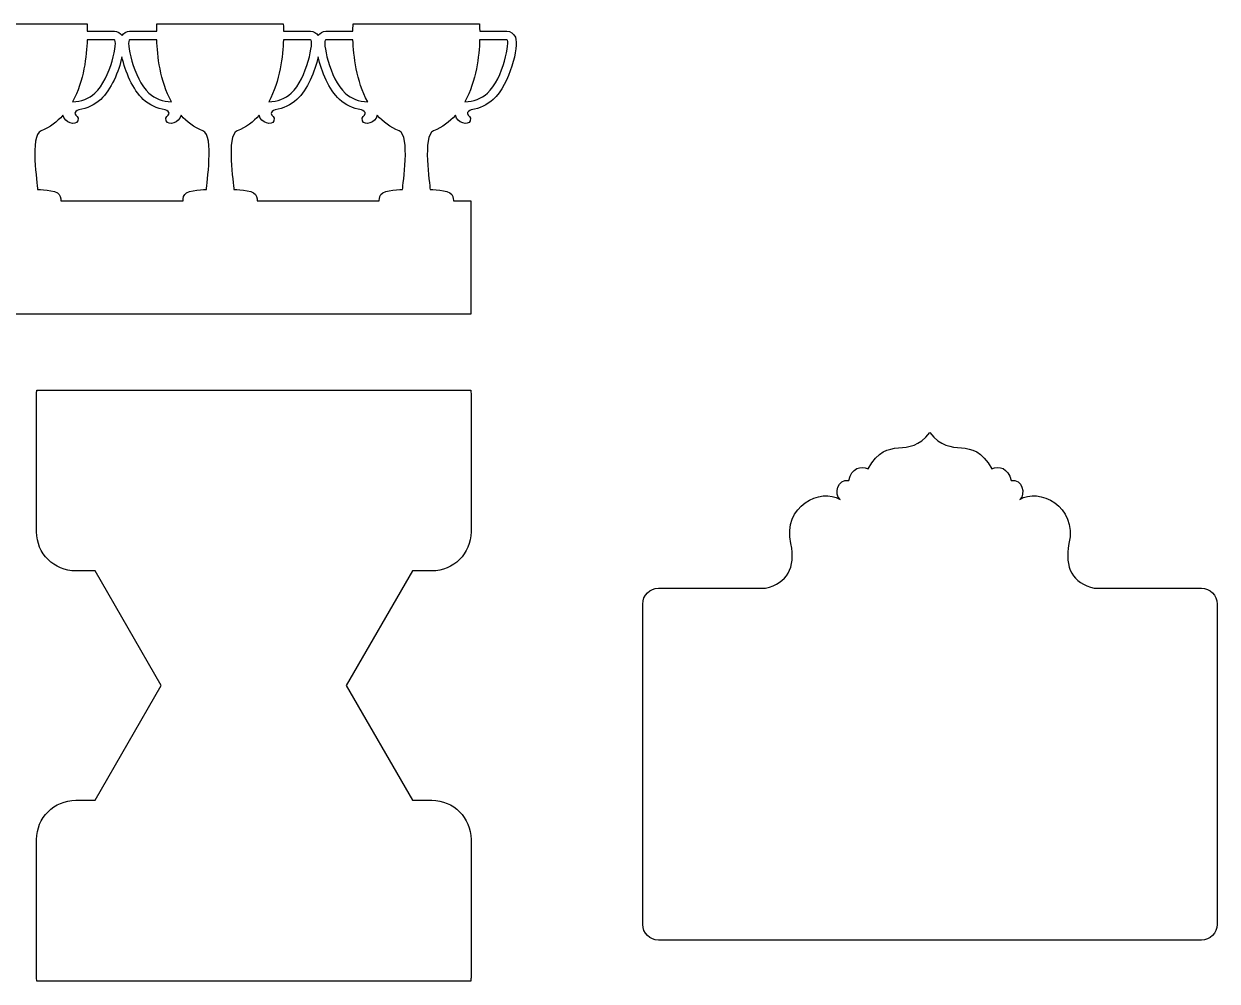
# Model space of a CAD drawing. Header units: centimetres. Extents: x -12.2 to 11, y -12.2 to 12.1.
# Drawn here: x 2.61 to 11.04, y -11.88 to -5.12 of the extents above; entities that cross this region are included whole.
import ezdxf

# ---------------------------------------------------------------- set-up
doc = ezdxf.new("R2010")
doc.units = ezdxf.units.CM
doc.header["$MEASUREMENT"] = 0
doc.layers.add('Layer 1', color=7, linetype='Continuous')

msp = doc.modelspace()

# ---------------------------------------------------------------- linework, layer by layer
at = {"layer": 'Layer 1'}
for points, knots in [([(6.08661, -5.21404), (6.07653, -5.18811), (6.05272, -5.17126), (6.02594, -5.17126), (6.02594, -5.17126), (6.02594, -5.17126), (5.83454, -5.17125), (5.83454, -5.17125), (5.83454, -5.17125), (5.83412, -5.13871), (5.83248, -5.11942), (5.83248, -5.11942), (5.83248, -5.11942), (5.83248, -5.11942), (5.38671, -5.11942), (5.38671, -5.11942), (5.38671, -5.11942), (5.38671, -5.11942), (4.94078, -5.11942), (4.94078, -5.11942), (4.94078, -5.11942), (4.94078, -5.11942), (4.93919, -5.13871), (4.93882, -5.17125), (4.93882, -5.17125), (4.93882, -5.17125), (4.74747, -5.17125), (4.74747, -5.17125), (4.74747, -5.17125), (4.72551, -5.17125), (4.70561, -5.18268), (4.69365, -5.20107), (4.69365, -5.20107), (4.68161, -5.18268), (4.66171, -5.17125), (4.63981, -5.17125), (4.63981, -5.17125), (4.63981, -5.17125), (4.44841, -5.17125), (4.44841, -5.17125), (4.44841, -5.17125), (4.44799, -5.13871), (4.4464, -5.11942), (4.4464, -5.11942), (4.4464, -5.11942), (4.4464, -5.11942), (4.00058, -5.11942), (4.00058, -5.11942), (4.00058, -5.11942), (4.00058, -5.11942), (3.55462, -5.11942), (3.55462, -5.11942), (3.55462, -5.11942), (3.55462, -5.11942), (3.55306, -5.13871), (3.55264, -5.17125), (3.55264, -5.17125), (3.55264, -5.17125), (3.36129, -5.17125), (3.36129, -5.17125), (3.36129, -5.17125), (3.33933, -5.17125), (3.31949, -5.18268), (3.3075, -5.20107), (3.3075, -5.20107), (3.29546, -5.18268), (3.27562, -5.17125), (3.25366, -5.17125), (3.25366, -5.17125), (3.25366, -5.17125), (3.06229, -5.17125), (3.06229, -5.17125), (3.06229, -5.17125), (3.06184, -5.13871), (3.06028, -5.11942), (3.06028, -5.11942), (3.06028, -5.11942), (3.06028, -5.11942), (2.61445, -5.11942), (2.61445, -5.11942), (2.61445, -5.11942), (2.61445, -5.11942), (2.1685, -5.11942), (2.1685, -5.11942), (2.1685, -5.11942), (2.1685, -5.11942), (2.16694, -5.13871), (2.16654, -5.17125), (2.16654, -5.17125), (2.16654, -5.17125), (1.97519, -5.17125), (1.97519, -5.17125), (1.97519, -5.17125), (1.95326, -5.17125), (1.93339, -5.18268), (1.92137, -5.20107), (1.92137, -5.20107), (1.90928, -5.18268), (1.88949, -5.17125), (1.86753, -5.17125), (1.86753, -5.17125), (1.86753, -5.17125), (1.67619, -5.17125), (1.67619, -5.17125), (1.67619, -5.17125), (1.67571, -5.13871), (1.67415, -5.11942), (1.67415, -5.11942), (1.67415, -5.11942), (1.67415, -5.11942), (1.2283, -5.11942), (1.2283, -5.11942), (1.2283, -5.11942), (1.2283, -5.11942), (0.78237, -5.11942), (0.78237, -5.11942), (0.78237, -5.11942), (0.78237, -5.11942), (0.78078, -5.13871), (0.78039, -5.17125), (0.78039, -5.17125), (0.78039, -5.17125), (0.58902, -5.17125), (0.58902, -5.17125), (0.58902, -5.17125), (0.56706, -5.17125), (0.54722, -5.18268), (0.53523, -5.20107), (0.53523, -5.20107), (0.52316, -5.18268), (0.50337, -5.17125), (0.48141, -5.17125), (0.48141, -5.17125), (0.48141, -5.17125), (0.29006, -5.17125), (0.29006, -5.17125), (0.29006, -5.17125), (0.28964, -5.13871), (0.288, -5.11942), (0.288, -5.11942), (0.288, -5.11942), (0.288, -5.11942), (-0.15782, -5.11942), (-0.15782, -5.11942), (-0.15782, -5.11942), (-0.15782, -5.11942), (-0.60375, -5.11942), (-0.60375, -5.11942), (-0.60375, -5.11942), (-0.60375, -5.11942), (-0.60531, -5.13871), (-0.60573, -5.17125), (-0.60573, -5.17125), (-0.60573, -5.17125), (-0.79708, -5.17125), (-0.79708, -5.17125), (-0.79708, -5.17125), (-0.81907, -5.17125), (-0.83888, -5.18268), (-0.85092, -5.20107), (-0.85092, -5.20107), (-0.86296, -5.18268), (-0.8828, -5.17125), (-0.90476, -5.17125), (-0.90476, -5.17125), (-0.90476, -5.17125), (-1.09612, -5.17125), (-1.09612, -5.17125), (-1.09612, -5.17125), (-1.09657, -5.13871), (-1.09818, -5.11942), (-1.09818, -5.11942), (-1.09818, -5.11942), (-1.09818, -5.11942), (-1.54406, -5.11942), (-1.54406, -5.11942), (-1.54406, -5.11942), (-1.54406, -5.11942), (-1.9902, -5.11942), (-1.9902, -5.11942), (-1.9902, -5.11942), (-1.9902, -5.11942), (-1.99173, -5.13871), (-1.99218, -5.17125), (-1.99218, -5.17125), (-1.99218, -5.17125), (-2.18353, -5.17125), (-2.18353, -5.17125), (-2.18353, -5.17125), (-2.20549, -5.17125), (-2.22531, -5.18268), (-2.23735, -5.20107), (-2.23735, -5.20107), (-2.24939, -5.18268), (-2.26923, -5.17125), (-2.29117, -5.17125), (-2.29117, -5.17125), (-2.29117, -5.17125), (-2.48253, -5.17125), (-2.48253, -5.17125), (-2.48253, -5.17125), (-2.48295, -5.13871), (-2.48459, -5.11942), (-2.48459, -5.11942), (-2.48459, -5.11942), (-2.48459, -5.11942), (-2.93042, -5.11942), (-2.93042, -5.11942), (-2.93042, -5.11942), (-2.93042, -5.11942), (-3.37635, -5.11942), (-3.37635, -5.11942), (-3.37635, -5.11942), (-3.37635, -5.11942), (-3.37794, -5.13871), (-3.37836, -5.17125), (-3.37836, -5.17125), (-3.37836, -5.17125), (-3.56971, -5.17125), (-3.56971, -5.17125), (-3.56971, -5.17125), (-3.59167, -5.17125), (-3.61151, -5.18268), (-3.62355, -5.20107), (-3.62355, -5.20107), (-3.63559, -5.18268), (-3.65543, -5.17125), (-3.67737, -5.17125), (-3.67737, -5.17125), (-3.67737, -5.17125), (-3.86871, -5.17125), (-3.86871, -5.17125), (-3.86871, -5.17125), (-3.86919, -5.13871), (-3.87077, -5.11942), (-3.87077, -5.11942), (-3.87077, -5.11942), (-3.87077, -5.11942), (-4.31668, -5.11942), (-4.31668, -5.11942), (-4.31668, -5.11942), (-4.31668, -5.11942), (-4.76261, -5.11942), (-4.76261, -5.11942), (-4.76261, -5.11942), (-4.76261, -5.11942), (-4.76417, -5.13871), (-4.76462, -5.17125), (-4.76462, -5.17125), (-4.76462, -5.17125), (-4.95599, -5.17125), (-4.95599, -5.17125), (-4.95599, -5.17125), (-4.97795, -5.17125), (-4.99779, -5.18268), (-5.00981, -5.20107), (-5.00981, -5.20107), (-5.02188, -5.18268), (-5.04169, -5.17125), (-5.06363, -5.17125), (-5.06363, -5.17125), (-5.06363, -5.17125), (-5.255, -5.17125), (-5.255, -5.17125), (-5.255, -5.17125), (-5.25542, -5.13871), (-5.25704, -5.11942), (-5.25704, -5.11942), (-5.25704, -5.11942), (-5.25704, -5.11942), (-5.70288, -5.11942), (-5.70288, -5.11942), (-5.70288, -5.11942), (-5.70288, -5.11942), (-6.14881, -5.11942), (-6.14881, -5.11942), (-6.14881, -5.11942), (-6.14881, -5.11942), (-6.15037, -5.13871), (-6.15082, -5.17125), (-6.15082, -5.17125), (-6.15082, -5.17125), (-6.34217, -5.17125), (-6.34217, -5.17125), (-6.34217, -5.17125), (-6.36897, -5.17125), (-6.39278, -5.1881), (-6.40284, -5.21403), (-6.40284, -5.21403), (-6.4288, -5.28108), (-6.36355, -5.54584), (-6.24552, -5.65313), (-6.24552, -5.65313), (-6.20226, -5.69239), (-6.14985, -5.71679), (-6.09098, -5.72547), (-6.09098, -5.72547), (-6.07484, -5.73116), (-6.06225, -5.74357), (-6.06349, -5.75328), (-6.06349, -5.75328), (-6.06563, -5.76947), (-6.09606, -5.77236), (-6.08331, -5.80419), (-6.08331, -5.80419), (-6.06913, -5.83964), (-5.99105, -5.82176), (-5.97906, -5.76532), (-5.97906, -5.76532), (-5.93789, -5.81123), (-5.88693, -5.84951), (-5.82401, -5.87473), (-5.82401, -5.87473), (-5.74254, -5.90743), (-5.79975, -6.25345), (-5.79975, -6.28912), (-5.79975, -6.28912), (-5.79975, -6.28912), (-5.92977, -6.28912), (-5.95271, -6.32354), (-5.95271, -6.32354), (-5.96692, -6.34479), (-5.96417, -6.36931), (-5.96417, -6.36931), (-5.96417, -6.36931), (-5.96417, -6.36931), (-5.96433, -6.36936), (-5.96436, -6.36936), (-5.96436, -6.36936), (-5.96436, -6.36936), (-6.05787, -6.36937), (-6.05787, -6.36937), (-6.05787, -6.36937), (-6.05787, -6.36937), (-6.05787, -7.17), (-6.05787, -7.17), (-6.05787, -7.17), (-6.05787, -7.17), (5.77173, -7.17), (5.77173, -7.17), (5.77173, -7.17), (5.77173, -7.17), (5.77173, -6.36937), (5.77173, -6.36937), (5.77173, -6.36937), (5.77173, -6.36937), (5.64838, -6.36937), (5.64838, -6.36937), (5.64838, -6.36937), (5.64833, -6.36937), (5.64822, -6.36932), (5.64822, -6.36932), (5.64822, -6.36932), (5.64822, -6.36932), (5.65097, -6.34474), (5.63666, -6.32355), (5.63666, -6.32355), (5.61372, -6.28913), (5.4837, -6.28913), (5.4837, -6.28913), (5.4837, -6.28913), (5.4837, -6.25344), (5.42652, -5.90744), (5.50799, -5.87474), (5.50799, -5.87474), (5.57096, -5.84947), (5.62187, -5.81129), (5.66306, -5.76533), (5.66306, -5.76533), (5.67505, -5.82177), (5.75312, -5.83965), (5.76725, -5.8042), (5.76725, -5.8042), (5.77998, -5.77237), (5.74963, -5.76951), (5.74746, -5.75329), (5.74746, -5.75329), (5.74627, -5.74358), (5.75889, -5.73117), (5.77495, -5.72548), (5.77495, -5.72548), (5.83387, -5.7168), (5.88621, -5.69241), (5.92947, -5.65314), (5.92947, -5.65314), (6.04734, -5.54585), (6.11254, -5.28108), (6.08661, -5.21404)], [0, 0, 0, 0, 0.0102041, 0.0102041, 0.0102041, 0.0102041, 0.0204082, 0.0204082, 0.0204082, 0.0204082, 0.0306122, 0.0306122, 0.0306122, 0.0306122, 0.0408163, 0.0408163, 0.0408163, 0.0408163, 0.0510204, 0.0510204, 0.0510204, 0.0510204, 0.0612245, 0.0612245, 0.0612245, 0.0612245, 0.0714286, 0.0714286, 0.0714286, 0.0714286, 0.0816327, 0.0816327, 0.0816327, 0.0816327, 0.0918367, 0.0918367, 0.0918367, 0.0918367, 0.1020408, 0.1020408, 0.1020408, 0.1020408, 0.1122449, 0.1122449, 0.1122449, 0.1122449, 0.122449, 0.122449, 0.122449, 0.122449, 0.1326531, 0.1326531, 0.1326531, 0.1326531, 0.1428571, 0.1428571, 0.1428571, 0.1428571, 0.1530612, 0.1530612, 0.1530612, 0.1530612, 0.1632653, 0.1632653, 0.1632653, 0.1632653, 0.1734694, 0.1734694, 0.1734694, 0.1734694, 0.1836735, 0.1836735, 0.1836735, 0.1836735, 0.1938776, 0.1938776, 0.1938776, 0.1938776, 0.2040816, 0.2040816, 0.2040816, 0.2040816, 0.2142857, 0.2142857, 0.2142857, 0.2142857, 0.2244898, 0.2244898, 0.2244898, 0.2244898, 0.2346939, 0.2346939, 0.2346939, 0.2346939, 0.244898, 0.244898, 0.244898, 0.244898, 0.255102, 0.255102, 0.255102, 0.255102, 0.2653061, 0.2653061, 0.2653061, 0.2653061, 0.2755102, 0.2755102, 0.2755102, 0.2755102, 0.2857143, 0.2857143, 0.2857143, 0.2857143, 0.2959184, 0.2959184, 0.2959184, 0.2959184, 0.3061224, 0.3061224, 0.3061224, 0.3061224, 0.3163265, 0.3163265, 0.3163265, 0.3163265, 0.3265306, 0.3265306, 0.3265306, 0.3265306, 0.3367347, 0.3367347, 0.3367347, 0.3367347, 0.3469388, 0.3469388, 0.3469388, 0.3469388, 0.3571429, 0.3571429, 0.3571429, 0.3571429, 0.3673469, 0.3673469, 0.3673469, 0.3673469, 0.377551, 0.377551, 0.377551, 0.377551, 0.3877551, 0.3877551, 0.3877551, 0.3877551, 0.3979592, 0.3979592, 0.3979592, 0.3979592, 0.4081633, 0.4081633, 0.4081633, 0.4081633, 0.4183673, 0.4183673, 0.4183673, 0.4183673, 0.4285714, 0.4285714, 0.4285714, 0.4285714, 0.4387755, 0.4387755, 0.4387755, 0.4387755, 0.4489796, 0.4489796, 0.4489796, 0.4489796, 0.4591837, 0.4591837, 0.4591837, 0.4591837, 0.4693878, 0.4693878, 0.4693878, 0.4693878, 0.4795918, 0.4795918, 0.4795918, 0.4795918, 0.4897959, 0.4897959, 0.4897959, 0.4897959, 0.5, 0.5, 0.5, 0.5, 0.5102041, 0.5102041, 0.5102041, 0.5102041, 0.5204082, 0.5204082, 0.5204082, 0.5204082, 0.5306122, 0.5306122, 0.5306122, 0.5306122, 0.5408163, 0.5408163, 0.5408163, 0.5408163, 0.5510204, 0.5510204, 0.5510204, 0.5510204, 0.5612245, 0.5612245, 0.5612245, 0.5612245, 0.5714286, 0.5714286, 0.5714286, 0.5714286, 0.5816327, 0.5816327, 0.5816327, 0.5816327, 0.5918367, 0.5918367, 0.5918367, 0.5918367, 0.6020408, 0.6020408, 0.6020408, 0.6020408, 0.6122449, 0.6122449, 0.6122449, 0.6122449, 0.622449, 0.622449, 0.622449, 0.622449, 0.6326531, 0.6326531, 0.6326531, 0.6326531, 0.6428571, 0.6428571, 0.6428571, 0.6428571, 0.6530612, 0.6530612, 0.6530612, 0.6530612, 0.6632653, 0.6632653, 0.6632653, 0.6632653, 0.6734694, 0.6734694, 0.6734694, 0.6734694, 0.6836735, 0.6836735, 0.6836735, 0.6836735, 0.6938776, 0.6938776, 0.6938776, 0.6938776, 0.7040816, 0.7040816, 0.7040816, 0.7040816, 0.7142857, 0.7142857, 0.7142857, 0.7142857, 0.7244898, 0.7244898, 0.7244898, 0.7244898, 0.7346939, 0.7346939, 0.7346939, 0.7346939, 0.744898, 0.744898, 0.744898, 0.744898, 0.755102, 0.755102, 0.755102, 0.755102, 0.7653061, 0.7653061, 0.7653061, 0.7653061, 0.7755102, 0.7755102, 0.7755102, 0.7755102, 0.7857143, 0.7857143, 0.7857143, 0.7857143, 0.7959184, 0.7959184, 0.7959184, 0.7959184, 0.8061224, 0.8061224, 0.8061224, 0.8061224, 0.8163265, 0.8163265, 0.8163265, 0.8163265, 0.8265306, 0.8265306, 0.8265306, 0.8265306, 0.8367347, 0.8367347, 0.8367347, 0.8367347, 0.8469388, 0.8469388, 0.8469388, 0.8469388, 0.8571429, 0.8571429, 0.8571429, 0.8571429, 0.8673469, 0.8673469, 0.8673469, 0.8673469, 0.877551, 0.877551, 0.877551, 0.877551, 0.8877551, 0.8877551, 0.8877551, 0.8877551, 0.8979592, 0.8979592, 0.8979592, 0.8979592, 0.9081633, 0.9081633, 0.9081633, 0.9081633, 0.9183673, 0.9183673, 0.9183673, 0.9183673, 0.9285714, 0.9285714, 0.9285714, 0.9285714, 0.9387755, 0.9387755, 0.9387755, 0.9387755, 0.9489796, 0.9489796, 0.9489796, 0.9489796, 0.9591837, 0.9591837, 0.9591837, 0.9591837, 0.9693878, 0.9693878, 0.9693878, 0.9693878, 0.9795918, 0.9795918, 0.9795918, 0.9795918, 1, 1, 1, 1]), ([(3.06157, -5.231), (3.12018, -5.231), (3.23339, -5.231), (3.2535, -5.231), (3.2535, -5.231), (3.28088, -5.231), (3.22834, -5.50741), (3.1166, -5.60901), (3.1166, -5.60901), (3.07334, -5.64819), (3.02008, -5.66844), (2.95774, -5.66936), (2.95774, -5.66936), (3.03816, -5.52373), (3.058, -5.34442), (3.06157, -5.231)], [0, 0, 0, 0, 0.2, 0.2, 0.2, 0.2, 0.4, 0.4, 0.4, 0.4, 0.6, 0.6, 0.6, 0.6, 1, 1, 1, 1]), ([(3.36113, -5.231), (3.38124, -5.231), (3.4944, -5.231), (3.55306, -5.231), (3.55306, -5.231), (3.55663, -5.34443), (3.57642, -5.52374), (3.65683, -5.66936), (3.65683, -5.66936), (3.59455, -5.66843), (3.54123, -5.64819), (3.49808, -5.60901), (3.49808, -5.60901), (3.38624, -5.50741), (3.33375, -5.231), (3.36113, -5.231)], [0, 0, 0, 0, 0.2, 0.2, 0.2, 0.2, 0.4, 0.4, 0.4, 0.4, 0.6, 0.6, 0.6, 0.6, 1, 1, 1, 1]), ([(4.44778, -5.231), (4.50639, -5.231), (4.61957, -5.231), (4.63971, -5.231), (4.63971, -5.231), (4.66707, -5.231), (4.61455, -5.50741), (4.50274, -5.60901), (4.50274, -5.60901), (4.45953, -5.64819), (4.40627, -5.66844), (4.34394, -5.66936), (4.34394, -5.66936), (4.42439, -5.52373), (4.44423, -5.34442), (4.44778, -5.231)], [0, 0, 0, 0, 0.2, 0.2, 0.2, 0.2, 0.4, 0.4, 0.4, 0.4, 0.6, 0.6, 0.6, 0.6, 1, 1, 1, 1]), ([(4.74742, -5.231), (4.76755, -5.231), (4.88064, -5.231), (4.9393, -5.231), (4.9393, -5.231), (4.9429, -5.34443), (4.96274, -5.52374), (5.04307, -5.66936), (5.04307, -5.66936), (4.98079, -5.66843), (4.9275, -5.64819), (4.88432, -5.60901), (4.88432, -5.60901), (4.77247, -5.50741), (4.71998, -5.231), (4.74742, -5.231)], [0, 0, 0, 0, 0.2, 0.2, 0.2, 0.2, 0.4, 0.4, 0.4, 0.4, 0.6, 0.6, 0.6, 0.6, 1, 1, 1, 1]), ([(5.88904, -5.60901), (5.84578, -5.64819), (5.79252, -5.66844), (5.73018, -5.66936), (5.73018, -5.66936), (5.81064, -5.52373), (5.83043, -5.34443), (5.834, -5.231), (5.834, -5.231), (5.89261, -5.231), (6.00582, -5.231), (6.02593, -5.231), (6.02593, -5.231), (6.05332, -5.231), (6.00078, -5.50741), (5.88904, -5.60901)], [0, 0, 0, 0, 0.2, 0.2, 0.2, 0.2, 0.4, 0.4, 0.4, 0.4, 0.6, 0.6, 0.6, 0.6, 1, 1, 1, 1]), ([(2.73534, -5.87473), (2.79828, -5.84946), (2.84919, -5.81128), (2.89039, -5.76532), (2.89039, -5.76532), (2.9024, -5.82176), (2.98048, -5.83964), (2.99461, -5.80419), (2.99461, -5.80419), (3.00736, -5.77236), (2.97688, -5.76948), (2.97477, -5.75323), (2.97477, -5.75323), (2.97358, -5.74357), (2.98623, -5.73116), (3.00226, -5.72545), (3.00226, -5.72545), (3.06116, -5.7168), (3.11352, -5.69238), (3.1568, -5.65314), (3.1568, -5.65314), (3.23107, -5.5857), (3.28436, -5.456), (3.3073, -5.35234), (3.3073, -5.35234), (3.33019, -5.456), (3.38353, -5.5857), (3.45777, -5.65314), (3.45777, -5.65314), (3.50108, -5.69238), (3.55344, -5.7168), (3.61234, -5.7254), (3.61234, -5.7254), (3.62848, -5.73117), (3.64107, -5.74358), (3.63983, -5.75323), (3.63983, -5.75323), (3.63766, -5.76948), (3.60723, -5.77236), (3.61999, -5.80419), (3.61999, -5.80419), (3.63412, -5.83964), (3.71225, -5.82176), (3.72424, -5.76527), (3.72424, -5.76527), (3.76541, -5.81123), (3.81637, -5.84946), (3.87931, -5.87473), (3.87931, -5.87473), (3.96075, -5.90743), (3.90355, -6.25343), (3.90355, -6.28912), (3.90355, -6.28912), (3.90355, -6.28912), (3.77353, -6.28912), (3.75054, -6.32354), (3.75054, -6.32354), (3.73633, -6.34479), (3.73911, -6.36931), (3.73911, -6.36931), (3.73911, -6.36931), (3.73911, -6.36931), (3.73895, -6.36936), (3.73895, -6.36936), (3.73895, -6.36936), (3.73895, -6.36936), (2.8756, -6.36937), (2.8756, -6.36937), (2.8756, -6.36937), (2.87555, -6.36937), (2.87544, -6.36932), (2.87544, -6.36932), (2.87544, -6.36932), (2.87544, -6.36932), (2.87819, -6.34474), (2.8639, -6.32355), (2.8639, -6.32355), (2.84096, -6.28913), (2.71097, -6.28913), (2.71097, -6.28913), (2.71097, -6.28913), (2.71108, -6.25348), (2.65385, -5.90743), (2.73534, -5.87473)], [0, 0, 0, 0, 0.0454545, 0.0454545, 0.0454545, 0.0454545, 0.0909091, 0.0909091, 0.0909091, 0.0909091, 0.1363636, 0.1363636, 0.1363636, 0.1363636, 0.1818182, 0.1818182, 0.1818182, 0.1818182, 0.2272727, 0.2272727, 0.2272727, 0.2272727, 0.2727273, 0.2727273, 0.2727273, 0.2727273, 0.3181818, 0.3181818, 0.3181818, 0.3181818, 0.3636364, 0.3636364, 0.3636364, 0.3636364, 0.4090909, 0.4090909, 0.4090909, 0.4090909, 0.4545455, 0.4545455, 0.4545455, 0.4545455, 0.5, 0.5, 0.5, 0.5, 0.5454545, 0.5454545, 0.5454545, 0.5454545, 0.5909091, 0.5909091, 0.5909091, 0.5909091, 0.6363636, 0.6363636, 0.6363636, 0.6363636, 0.6818182, 0.6818182, 0.6818182, 0.6818182, 0.7272727, 0.7272727, 0.7272727, 0.7272727, 0.7727273, 0.7727273, 0.7727273, 0.7727273, 0.8181818, 0.8181818, 0.8181818, 0.8181818, 0.8636364, 0.8636364, 0.8636364, 0.8636364, 0.9090909, 0.9090909, 0.9090909, 0.9090909, 1, 1, 1, 1]), ([(4.26191, -6.36937), (4.26191, -6.36937), (4.26175, -6.36932), (4.26175, -6.36932), (4.26175, -6.36932), (4.26175, -6.36932), (4.2645, -6.34474), (4.25019, -6.32355), (4.25019, -6.32355), (4.22728, -6.28913), (4.09726, -6.28913), (4.09726, -6.28913), (4.09726, -6.28913), (4.09726, -6.25344), (4.04006, -5.90744), (4.12155, -5.87474), (4.12155, -5.87474), (4.18444, -5.84947), (4.2354, -5.81129), (4.27654, -5.76528), (4.27654, -5.76528), (4.28858, -5.82177), (4.36666, -5.83965), (4.38081, -5.8042), (4.38081, -5.8042), (4.39354, -5.77237), (4.36308, -5.76949), (4.36097, -5.75324), (4.36097, -5.75324), (4.35978, -5.74358), (4.3724, -5.73117), (4.38846, -5.72541), (4.38846, -5.72541), (4.44733, -5.71681), (4.49977, -5.69239), (4.54298, -5.65315), (4.54298, -5.65315), (4.61725, -5.58571), (4.67056, -5.45601), (4.6935, -5.35229), (4.6935, -5.35229), (4.71636, -5.45601), (4.76973, -5.58571), (4.84394, -5.65315), (4.84394, -5.65315), (4.8872, -5.69239), (4.93964, -5.71681), (4.99851, -5.72546), (4.99851, -5.72546), (5.01462, -5.73118), (5.02724, -5.74358), (5.026, -5.75329), (5.026, -5.75329), (5.02383, -5.76948), (4.99343, -5.77237), (5.00616, -5.8042), (5.00616, -5.8042), (5.02032, -5.83965), (5.09845, -5.82177), (5.11043, -5.76533), (5.11043, -5.76533), (5.15157, -5.81124), (5.20253, -5.84947), (5.26542, -5.87474), (5.26542, -5.87474), (5.34691, -5.90744), (5.28971, -6.25344), (5.28971, -6.28913), (5.28971, -6.28913), (5.28971, -6.28913), (5.15969, -6.28913), (5.13678, -6.32355), (5.13678, -6.32355), (5.12252, -6.3448), (5.12527, -6.36932), (5.12527, -6.36932), (5.12527, -6.36932), (5.12527, -6.36932), (5.12511, -6.36937), (5.12511, -6.36937), (5.12511, -6.36937), (5.12511, -6.36937), (4.26191, -6.36937), (4.26191, -6.36937)], [0, 0, 0, 0, 0.0454545, 0.0454545, 0.0454545, 0.0454545, 0.0909091, 0.0909091, 0.0909091, 0.0909091, 0.1363636, 0.1363636, 0.1363636, 0.1363636, 0.1818182, 0.1818182, 0.1818182, 0.1818182, 0.2272727, 0.2272727, 0.2272727, 0.2272727, 0.2727273, 0.2727273, 0.2727273, 0.2727273, 0.3181818, 0.3181818, 0.3181818, 0.3181818, 0.3636364, 0.3636364, 0.3636364, 0.3636364, 0.4090909, 0.4090909, 0.4090909, 0.4090909, 0.4545455, 0.4545455, 0.4545455, 0.4545455, 0.5, 0.5, 0.5, 0.5, 0.5454545, 0.5454545, 0.5454545, 0.5454545, 0.5909091, 0.5909091, 0.5909091, 0.5909091, 0.6363636, 0.6363636, 0.6363636, 0.6363636, 0.6818182, 0.6818182, 0.6818182, 0.6818182, 0.7272727, 0.7272727, 0.7272727, 0.7272727, 0.7727273, 0.7727273, 0.7727273, 0.7727273, 0.8181818, 0.8181818, 0.8181818, 0.8181818, 0.8636364, 0.8636364, 0.8636364, 0.8636364, 0.9090909, 0.9090909, 0.9090909, 0.9090909, 1, 1, 1, 1]), ([(5.49619, -8.98335), (5.64909, -8.98335), (5.77313, -8.85931), (5.77313, -8.70644), (5.77313, -8.70644), (5.77313, -8.70644), (5.77313, -7.73721), (5.77313, -7.73721), (5.77313, -7.73721), (5.77313, -7.72665), (5.77234, -7.71625), (5.77117, -7.70599), (5.77117, -7.70599), (5.77117, -7.70599), (2.70592, -7.70599), (2.70592, -7.70599), (2.70592, -7.70599), (2.70476, -7.71626), (2.70396, -7.72663), (2.70396, -7.73721), (2.70396, -7.73721), (2.70396, -7.73721), (2.70396, -8.70646), (2.70396, -8.70646), (2.70396, -8.70646), (2.70396, -8.85934), (2.82794, -8.98337), (2.9809, -8.98337), (2.9809, -8.98337), (2.9809, -8.98337), (3.11764, -8.98337), (3.11764, -8.98337), (3.11764, -8.98337), (3.11764, -8.98337), (3.58503, -9.79292), (3.58503, -9.79292), (3.58503, -9.79292), (3.58503, -9.79292), (3.11764, -10.60247), (3.11764, -10.60247), (3.11764, -10.60247), (3.11764, -10.60247), (2.9809, -10.60246), (2.9809, -10.60246), (2.9809, -10.60246), (2.82794, -10.60246), (2.70396, -10.7265), (2.70396, -10.87937), (2.70396, -10.87937), (2.70396, -10.87937), (2.70396, -11.84862), (2.70396, -11.84862), (2.70396, -11.84862), (2.70396, -11.85918), (2.70475, -11.86958), (2.70592, -11.87984), (2.70592, -11.87984), (2.70592, -11.87984), (5.77117, -11.87984), (5.77117, -11.87984), (5.77117, -11.87984), (5.77233, -11.86957), (5.77313, -11.8592), (5.77313, -11.84862), (5.77313, -11.84862), (5.77313, -11.84862), (5.77313, -10.87937), (5.77313, -10.87937), (5.77313, -10.87937), (5.77313, -10.72649), (5.64909, -10.60246), (5.49619, -10.60246), (5.49619, -10.60246), (5.49619, -10.60246), (5.35948, -10.60246), (5.35948, -10.60246), (5.35948, -10.60246), (5.35948, -10.60246), (4.89207, -9.79291), (4.89207, -9.79291), (4.89207, -9.79291), (4.89207, -9.79291), (5.35948, -8.98336), (5.35948, -8.98336), (5.35948, -8.98336), (5.35948, -8.98336), (5.49619, -8.98337), (5.49619, -8.98337), (5.49619, -8.98337), (5.49619, -8.98337), (5.49619, -8.98335), (5.49619, -8.98335)], [0, 0, 0, 0, 0.0416667, 0.0416667, 0.0416667, 0.0416667, 0.0833333, 0.0833333, 0.0833333, 0.0833333, 0.125, 0.125, 0.125, 0.125, 0.1666667, 0.1666667, 0.1666667, 0.1666667, 0.2083333, 0.2083333, 0.2083333, 0.2083333, 0.25, 0.25, 0.25, 0.25, 0.2916667, 0.2916667, 0.2916667, 0.2916667, 0.3333333, 0.3333333, 0.3333333, 0.3333333, 0.375, 0.375, 0.375, 0.375, 0.4166667, 0.4166667, 0.4166667, 0.4166667, 0.4583333, 0.4583333, 0.4583333, 0.4583333, 0.5, 0.5, 0.5, 0.5, 0.5416667, 0.5416667, 0.5416667, 0.5416667, 0.5833333, 0.5833333, 0.5833333, 0.5833333, 0.625, 0.625, 0.625, 0.625, 0.6666667, 0.6666667, 0.6666667, 0.6666667, 0.7083333, 0.7083333, 0.7083333, 0.7083333, 0.75, 0.75, 0.75, 0.75, 0.7916667, 0.7916667, 0.7916667, 0.7916667, 0.8333333, 0.8333333, 0.8333333, 0.8333333, 0.875, 0.875, 0.875, 0.875, 0.9166667, 0.9166667, 0.9166667, 0.9166667, 1, 1, 1, 1]), ([(10.93295, -9.10564), (10.93295, -9.10564), (10.17585, -9.10564), (10.17585, -9.10564), (10.17585, -9.10564), (10.02377, -9.06709), (9.96397, -8.96189), (9.99675, -8.78991), (9.99675, -8.78991), (10.06004, -8.5248), (9.78167, -8.39229), (9.65023, -8.4785), (9.65023, -8.4785), (9.69293, -8.44088), (9.66822, -8.33036), (9.58834, -8.34436), (9.58834, -8.34436), (9.56797, -8.25543), (9.50388, -8.23707), (9.45226, -8.26292), (9.45226, -8.26292), (9.31063, -8.00664), (9.16627, -8.20715), (9.01509, -8.00432), (9.01509, -8.00432), (8.86383, -8.20715), (8.7195, -8.0067), (8.57795, -8.26292), (8.57795, -8.26292), (8.52636, -8.23707), (8.46219, -8.25543), (8.4418, -8.34436), (8.4418, -8.34436), (8.36198, -8.33042), (8.33729, -8.44088), (8.37994, -8.4785), (8.37994, -8.4785), (8.24852, -8.39222), (7.97023, -8.5248), (8.03344, -8.78991), (8.03344, -8.78991), (8.0662, -8.96189), (8.00645, -9.06709), (7.85434, -9.10564), (7.85434, -9.10564), (7.85434, -9.10564), (7.09724, -9.10564), (7.09724, -9.10564), (7.09724, -9.10564), (7.03594, -9.10564), (6.98625, -9.1553), (6.98625, -9.21661), (6.98625, -9.21661), (6.98625, -9.21661), (6.98625, -11.47978), (6.98625, -11.47978), (6.98625, -11.47978), (6.98625, -11.54106), (7.03594, -11.59077), (7.09724, -11.59077), (7.09724, -11.59077), (7.09724, -11.59077), (10.9329, -11.59076), (10.9329, -11.59076), (10.9329, -11.59076), (10.99418, -11.59076), (11.04389, -11.54104), (11.04389, -11.47977), (11.04389, -11.47977), (11.04389, -11.47977), (11.04389, -9.2166), (11.04389, -9.2166), (11.04389, -9.2166), (11.04395, -9.1553), (10.99423, -9.10564), (10.93295, -9.10564)], [0, 0, 0, 0, 0.05, 0.05, 0.05, 0.05, 0.1, 0.1, 0.1, 0.1, 0.15, 0.15, 0.15, 0.15, 0.2, 0.2, 0.2, 0.2, 0.25, 0.25, 0.25, 0.25, 0.3, 0.3, 0.3, 0.3, 0.35, 0.35, 0.35, 0.35, 0.4, 0.4, 0.4, 0.4, 0.45, 0.45, 0.45, 0.45, 0.5, 0.5, 0.5, 0.5, 0.55, 0.55, 0.55, 0.55, 0.6, 0.6, 0.6, 0.6, 0.65, 0.65, 0.65, 0.65, 0.7, 0.7, 0.7, 0.7, 0.75, 0.75, 0.75, 0.75, 0.8, 0.8, 0.8, 0.8, 0.85, 0.85, 0.85, 0.85, 0.9, 0.9, 0.9, 0.9, 1, 1, 1, 1])]:
    msp.add_open_spline(points, degree=3, knots=knots, dxfattribs=at)

doc.saveas('drawing.dxf')
